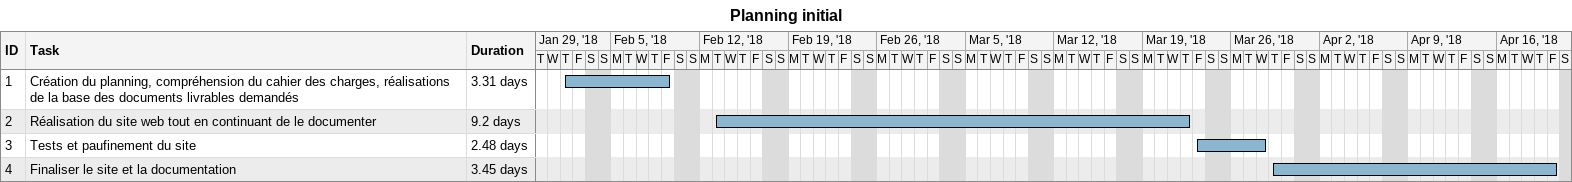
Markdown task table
Planning initial

| ID | Task | Duration | Start | Finish |
|---|---|---|---|---|
| 1 | Création du planning, compréhension du cahier des charges, réalisations de la base des documents livrables demandés | 3.31d | 2018-02-01 | 2018-02-09 |
| 2 | Réalisation du site web tout en continuant de le documenter | 9.2d | 2018-02-13 | 2018-03-22 |
| 3 | Tests et paufinement du site | 2.48d | 2018-03-23 | 2018-03-28 |
| 4 | Finaliser le site et la documentation | 3.45d | 2018-03-29 | 2018-04-20 |
